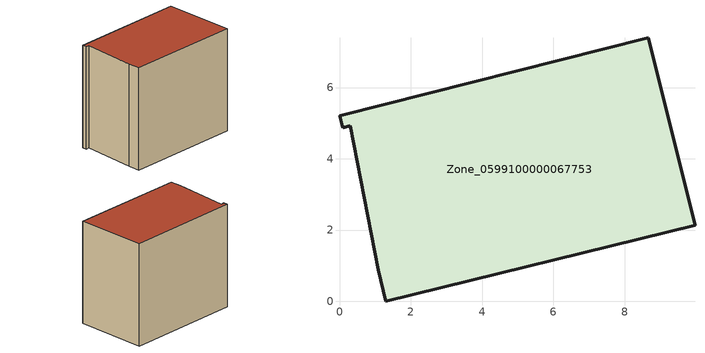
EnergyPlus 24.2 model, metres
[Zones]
Zone_0599100000067753
 floor ground (C_G): 1.08,0.89 0.3,4.93 0.09,4.87 0,5.21 8.66,7.4 9.98,2.14 1.3,0 z0
 wall outside (C_F): 1.3,0 9.98,2.14 8.66,7.4 0,5.21 0.09,4.87 0.3,4.93 1.08,0.89 1.3,0 z0:7.84
 roof outside (C_R): 0.3,4.93 1.08,0.89 1.3,0 9.98,2.14 8.66,7.4 0,5.21 0.09,4.87 z7.84
[BUILDING]
Pand.0599100000067753: North Axis=0; Terrain=City; Loads Convergence Tolerance Value=0.04; Temperature Convergence Tolerance Value=0.4; Solar Distribution=FullExterior; Maximum Number of Warmup Days=25; Minimum Number of Warmup Days=1
[Site:Location]
Rotterdam.The.Hague.AP_ZH_NLD Design_Conditions: Latitude=51.96; Longitude=4.45; Time Zone=1; Elevation=-4.5
[SITE:GROUNDTEMPERATURE:BUILDINGSURFACE]
18, 18, 18, 18, 18, 18, 18, 18, 18, 18, 18, 18
[MATERIAL] Thermal Absorptance=0.9; Solar Absorptance=0.7; Visible Absorptance=0.7
Name | Roughness | Thickness | Conductivity | Density | Specific Heat
G.TI.1975-1991 | MediumSmooth | 0.15 | 0.288461 | 540 | 1210
F.TI.1975-1991 | Rough | 0.3 | 0.230769 | 1920 | 840
R.TI.1975-1991 | MediumRough | 0.2 | 0.153846 | 1500 | 1000
[CONSTRUCTION]
C_G: G.TI.1975-1991
C_F: F.TI.1975-1991
C_R: R.TI.1975-1991
[ZONE]
Zone_0599100000067753: Type=1; Multiplier=1; Ceiling Height=Autocalculate; Volume=Autocalculate; Floor Area=autocalculate; Part of Total Floor Area=Yes
[ZONEINFILTRATION:DESIGNFLOWRATE]
Infil_Zone_0599100000067753: Zone or ZoneList or Space or SpaceList=Zone_0599100000067753; Schedule=AlwaysOn; Design Flow Rate Calculation Method=Flow/Area; Flow Rate per Floor Area=0.003; Constant Term Coefficient=1; Temperature Term Coefficient=0; Velocity Term Coefficient=0; Velocity Squared Term Coefficient=0
[HVACTEMPLATE:ZONE:IDEALLOADSAIRSYSTEM]
Zone_0599100000067753: Maximum Heating Supply Air Temperature=50; Minimum Cooling Supply Air Temperature=13; Maximum Heating Supply Air Humidity Ratio=0.0156; Minimum Cooling Supply Air Humidity Ratio=0.0077; Heating Limit=NoLimit; Cooling Limit=NoLimit; Dehumidification Control Type=ConstantSensibleHeatRatio; Cooling Sensible Heat Ratio=0.7; Dehumidification Setpoint=60; Humidification Control Type=None; Humidification Setpoint=30; Outdoor Air Method=None; Outdoor Air Flow Rate per Person=0.00944; Outdoor Air Flow Rate per Zone Floor Area=0; Outdoor Air Flow Rate per Zone=0; Demand Controlled Ventilation Type=None; Outdoor Air Economizer Type=NoEconomizer; Heat Recovery Type=None; Sensible Heat Recovery Effectiveness=0.7; Latent Heat Recovery Effectiveness=0.65
[ZONECONTROL:THERMOSTAT]
ThermostatControl_Zone_0599100000067753: Zone or ZoneList=Zone_0599100000067753; Control Type Schedule=DualSetpointControlType; Control 1=Thermostat_Zone_0599100000067753; Temperature Difference Between Cutout And Setpoint=0
[THERMOSTATSETPOINT:DUALSETPOINT]
Thermostat_Zone_0599100000067753: Heating Setpoint Temperature Schedule=HeatingSetpoint_Zone_0599100000067753; Cooling Setpoint Temperature Schedule=CoolingSetpoint_Zone_0599100000067753
[SCHEDULE:COMPACT]
HeatingSetpoint_Zone_0599100000067753: Through: 12/31, For: AllDays, Until: 24:00, 21
CoolingSetpoint_Zone_0599100000067753: Through: 12/31, For: AllDays, Until: 24:00, 24
DualSetpointControlType: Through: 12/31, For: AllDays, Until: 24:00, 4
AlwaysOn: Through: 12/31, For: AllDays, Until: 24:00, 1
